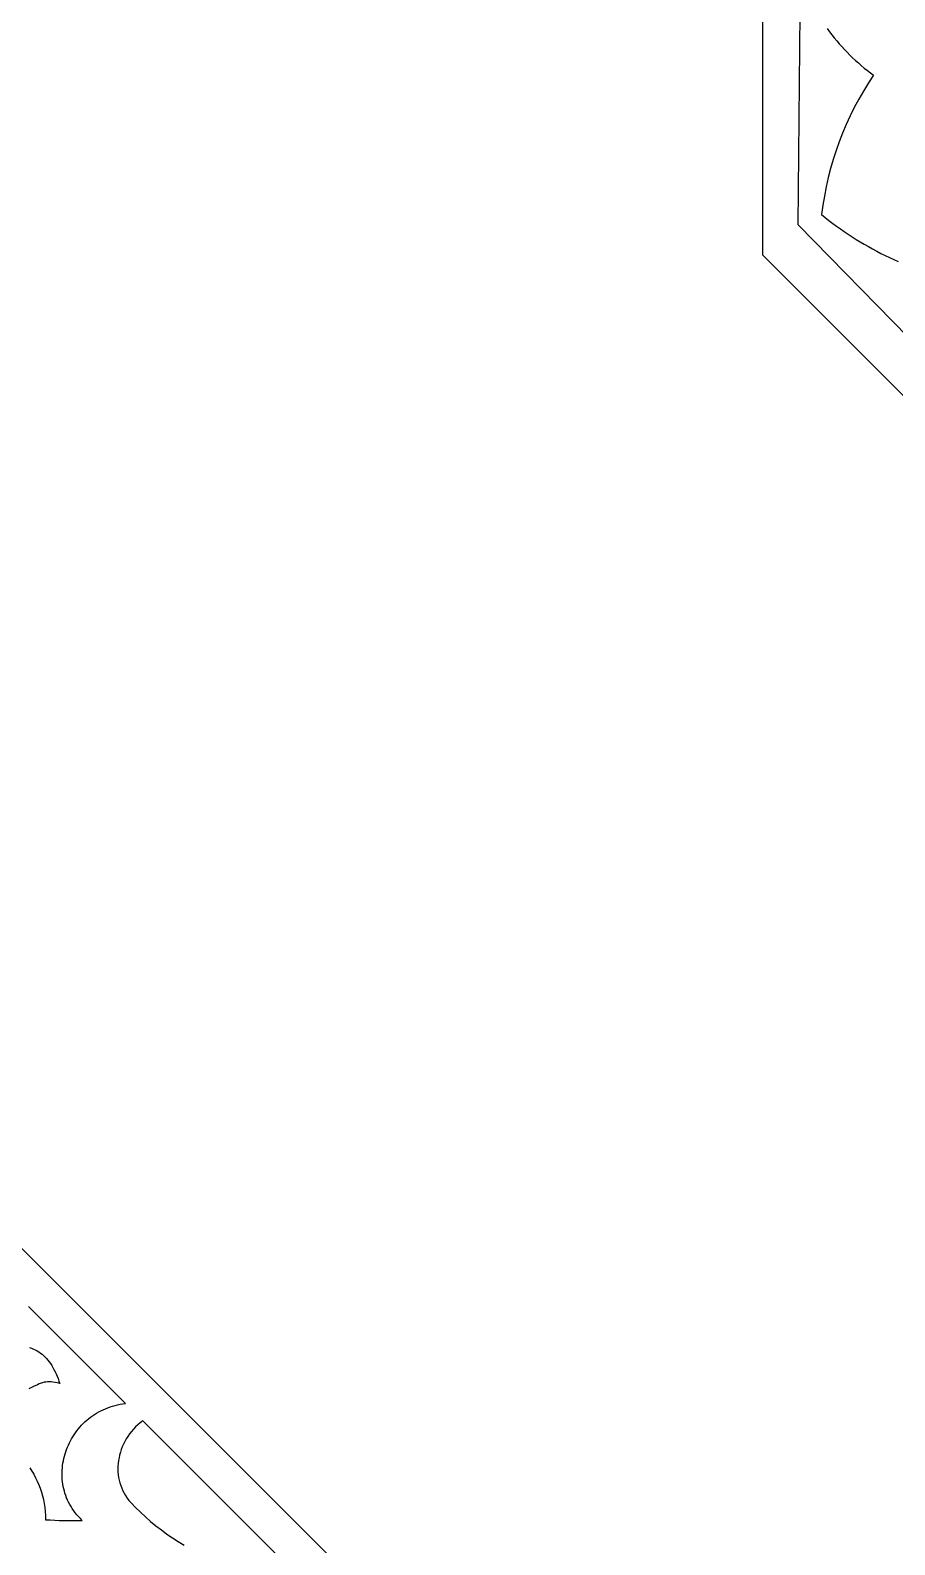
# Model space of a CAD drawing. Extents: x -3069 to -2029, y 258 to 1298.
# Drawn here: x -2830.9 to -2711.5, y 524.8 to 734 of the extents above; entities that cross this region are included whole.
import ezdxf

# ---------------------------------------------------------------- set-up
doc = ezdxf.new("R2010")
doc.units = 0
doc.layers.add('LAYER_1', color=18, linetype='CONTINUOUS')
doc.layers.add('LAYER_2', color=174, linetype='CONTINUOUS')

msp = doc.modelspace()

# ---------------------------------------------------------------- linework, layer by layer
at = {"layer": 'LAYER_1'}
for points in [[(-2700.92, 682.67), (-2724.89, 707.11), (-2724.55, 741.31)], [(-2831.02, 535.44), (-2830.73, 535), (-2830.46, 534.55), (-2830.21, 534.08), (-2829.98, 533.6), (-2829.77, 533.11), (-2829.57, 532.61), (-2829.4, 532.1), (-2829.26, 531.58), (-2829.13, 531.05), (-2829.02, 530.51), (-2828.94, 529.96), (-2828.88, 529.41), (-2828.84, 528.85), (-2828.83, 528.28), (-2828.2, 528.24), (-2827.57, 528.21), (-2826.94, 528.18), (-2826.3, 528.17), (-2825.67, 528.16), (-2825.03, 528.16), (-2824.4, 528.16), (-2823.76, 528.18), (-2824.03, 528.44), (-2824.28, 528.7), (-2824.52, 528.97), (-2824.74, 529.24), (-2824.95, 529.52), (-2825.14, 529.81), (-2825.32, 530.1), (-2825.49, 530.39), (-2825.65, 530.69), (-2825.79, 530.99), (-2825.92, 531.3), (-2826.04, 531.61), (-2826.15, 531.92), (-2826.24, 532.24), (-2826.32, 532.55), (-2826.39, 532.87), (-2826.45, 533.19), (-2826.49, 533.51), (-2826.52, 533.84), (-2826.54, 534.16), (-2826.55, 534.48), (-2826.55, 534.81), (-2826.54, 535.13), (-2826.51, 535.45), (-2826.48, 535.78), (-2826.43, 536.1), (-2826.37, 536.42), (-2826.31, 536.73), (-2826.23, 537.05), (-2826.14, 537.36), (-2826.04, 537.67), (-2825.93, 537.98), (-2825.81, 538.28), (-2825.68, 538.58), (-2825.54, 538.88), (-2825.39, 539.17), (-2825.23, 539.46), (-2825.06, 539.74), (-2824.89, 540.02), (-2824.7, 540.29), (-2824.51, 540.55), (-2824.3, 540.81), (-2824.09, 541.06), (-2823.86, 541.31), (-2823.63, 541.55), (-2823.39, 541.78), (-2823.15, 542), (-2822.89, 542.22), (-2822.63, 542.43), (-2822.36, 542.62), (-2822.08, 542.81), (-2821.79, 542.99), (-2821.49, 543.16), (-2821.19, 543.32), (-2820.88, 543.47), (-2820.56, 543.61), (-2820.24, 543.74), (-2819.91, 543.86), (-2819.57, 543.96), (-2819.23, 544.06), (-2818.88, 544.14), (-2818.52, 544.21), (-2818.15, 544.27), (-2817.78, 544.31), (-2831.17, 557.7)], [(-2831.05, 552.04), (-2830.77, 551.95), (-2830.51, 551.84), (-2830.25, 551.73), (-2830.01, 551.6), (-2829.77, 551.45), (-2829.54, 551.29), (-2829.32, 551.12), (-2829.1, 550.94), (-2828.9, 550.74), (-2828.7, 550.53), (-2828.51, 550.31), (-2828.33, 550.07), (-2828.15, 549.83), (-2827.98, 549.56), (-2827.82, 549.29), (-2827.67, 549.01), (-2827.52, 548.71), (-2827.38, 548.41), (-2827.24, 548.09), (-2827.11, 547.76), (-2826.99, 547.42), (-2826.87, 547.07), (-2827.22, 547.16), (-2827.53, 547.23), (-2827.82, 547.29), (-2828.08, 547.32), (-2828.33, 547.33), (-2828.57, 547.32), (-2828.79, 547.29), (-2829.02, 547.25), (-2829.24, 547.19), (-2829.46, 547.12), (-2829.7, 547.02), (-2829.94, 546.92), (-2830.49, 546.67), (-2831.13, 546.37)], [(-2785.01, 511.53), (-2800.21, 526.74), (-2815.41, 541.94), (-2815.76, 541.67), (-2816.09, 541.38), (-2816.4, 541.09), (-2816.69, 540.78), (-2816.96, 540.46), (-2817.22, 540.13), (-2817.46, 539.79), (-2817.68, 539.44), (-2817.88, 539.08), (-2818.06, 538.72), (-2818.23, 538.35), (-2818.37, 537.97), (-2818.5, 537.59), (-2818.6, 537.21), (-2818.69, 536.82), (-2818.76, 536.44), (-2818.8, 536.05), (-2818.83, 535.66), (-2818.84, 535.27), (-2818.83, 534.88), (-2818.79, 534.49), (-2818.74, 534.11), (-2818.67, 533.73), (-2818.57, 533.36), (-2818.46, 532.99), (-2818.32, 532.63), (-2818.16, 532.28), (-2817.98, 531.93), (-2817.78, 531.6), (-2817.56, 531.27), (-2817.32, 530.95), (-2817.05, 530.65), (-2816.4, 529.96), (-2815.72, 529.3), (-2815.03, 528.66), (-2814.32, 528.04), (-2813.59, 527.44), (-2812.84, 526.86), (-2812.08, 526.3), (-2811.3, 525.77), (-2810.5, 525.26), (-2809.69, 524.77)]]:
    msp.add_lwpolyline(points, dxfattribs=at)
msp.add_lwpolyline([(-2720.86, 734.2), (-2720.55, 733.76), (-2720.22, 733.34), (-2719.89, 732.92), (-2719.55, 732.51), (-2719.21, 732.1), (-2718.85, 731.7), (-2718.49, 731.31), (-2718.12, 730.92), (-2717.74, 730.54), (-2717.36, 730.17), (-2716.96, 729.8), (-2716.56, 729.45), (-2716.16, 729.09), (-2715.74, 728.75), (-2715.32, 728.42), (-2714.89, 728.09), (-2714.46, 727.77, 0.121003), (-2721.63, 708.5), (-2721.13, 708.09), (-2720.62, 707.69), (-2720.1, 707.3), (-2719.58, 706.92), (-2719.05, 706.54), (-2718.51, 706.16), (-2717.97, 705.8), (-2717.42, 705.44), (-2716.87, 705.09), (-2716.31, 704.75), (-2715.75, 704.41), (-2715.18, 704.09), (-2714.6, 703.77), (-2714.02, 703.46), (-2713.44, 703.15), (-2712.85, 702.86), (-2712.26, 702.58), (-2711.66, 702.3), (-2711.06, 702.03)], format="xyb", dxfattribs=at)
at = {"layer": 'LAYER_2'}
for points in [[(-2404.22, 427.75), (-2199.19, 632.78), (-2199.19, 922.73), (-2404.22, 1127.75), (-2694.17, 1127.75), (-2899.19, 922.73), (-2899.19, 632.78), (-2694.17, 427.75)], [(-2729.79, 702.94), (-2624, 597.15), (-2474.39, 597.15), (-2368.59, 702.94), (-2368.59, 852.56), (-2474.39, 958.35), (-2624, 958.35), (-2729.79, 852.56)]]:
    msp.add_lwpolyline(points, close=True, dxfattribs=at)

doc.saveas('drawing.dxf')
